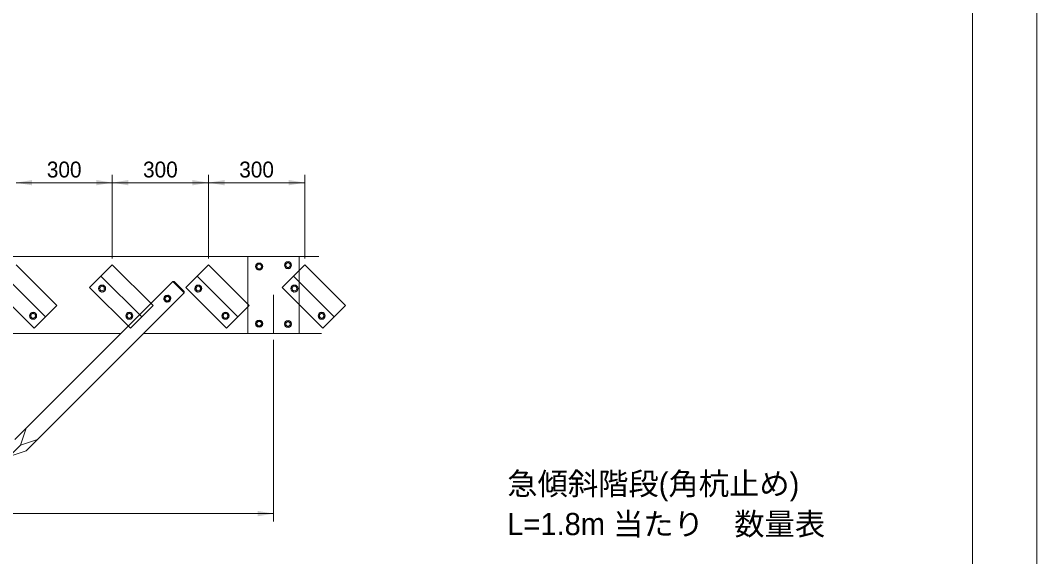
# Model space of a CAD drawing. Units: millimetres at full size, sheet at 1:20. Extents: x 0 to 8400, y 0 to 5940.
# Drawn here: x 5230 to 8400, y 2478 to 4151 of the extents above; entities that cross this region are included whole.
import ezdxf
from ezdxf.enums import TextEntityAlignment as Align

# ---------------------------------------------------------------- set-up
doc = ezdxf.new("R2010")
doc.units = ezdxf.units.MM
doc.header["$LTSCALE"] = 20
doc.linetypes.add('DASHED_SPACED', pattern=[12, 6, -6])
for name, color, linetype, lineweight in [('0_2', 7, 'Continuous', 13), ('側板', 7, 'Continuous', 18), ('図面枠-A3', 7, 'Continuous', 20), ('寸法', 7, 'Continuous', 13), ('破線', 7, 'DASHED_SPACED', 9), ('角杭', 7, 'Continuous', 18), ('金物', 7, 'Continuous', 18)]:
    doc.layers.add(name, color=color, linetype=linetype, lineweight=lineweight)
doc.layers.add('文字', color=7, linetype='Continuous')
doc.styles.add('ＭＳ Ｐゴシック', font='')
doc.styles.get('ＭＳ Ｐゴシック').set_extended_font_data('MS PGothic')

# ---------------------------------------------------------------- blocks, each defined once
blk = doc.blocks.new('filled_arrow')
at = {"color": 0, "linetype": 'Continuous', "lineweight": -2}
blk.add_solid([(7.5, 1.25), (0, 0), (7.5, -1.25)], dxfattribs=at)

msp = doc.modelspace()

# ---------------------------------------------------------------- linework, layer by layer
at = {"layer": '0_2'}
msp.add_lwpolyline([(0.04, 0.03), (0.04, 5939.97), (8399.96, 5939.97), (8399.96, 0.03)], close=True, dxfattribs=at)
at = {"layer": '側板'}
for p, q in [((4220.11, 3414.24), (6161.41, 3414.24)), ((5940.11, 3174.24), (5940.11, 3414.24)), ((6100.11, 3174.24), (6100.11, 3414.24)), ((5544.74, 3174.24), (5012.82, 3174.24)), ((6169.79, 3174.24), (5615.45, 3174.24))]:
    msp.add_line(p, q, dxfattribs=at)
at = {"layer": '図面枠-A3'}
msp.add_lwpolyline([(200, 200), (8200, 200), (8200, 5740), (200, 5740)], close=True, dxfattribs=at)
at = {"layer": '寸法'}
for p, q in [((5517.08, 3408.33), (5517.08, 3669.44)), ((5517.08, 3408.33), (5517.08, 3669.44)), ((5817.08, 3408.33), (5817.08, 3669.44)), ((5817.08, 3408.33), (5817.08, 3669.44)), ((6117.08, 3408.33), (6117.08, 3669.44)), ((5217.08, 3644.44), (5517.08, 3644.44)), ((5517.08, 3644.44), (5817.08, 3644.44)), ((5817.08, 3644.44), (6117.08, 3644.44)), ((6020.11, 3154.24), (6020.11, 2586.96)), ((4220.11, 2611.96), (6020.11, 2611.96))]:
    msp.add_line(p, q, dxfattribs=at)
at = {"layer": '破線'}
msp.add_line((6020.11, 3174.24), (6020.11, 3414.24), dxfattribs=at)
at = {"layer": '角杭', "lineweight": 13}
for p, q in [((5213.46, 2842.96), (5706.32, 3335.81)), ((5706.32, 3335.81), (5741.67, 3300.46)), ((5706.32, 3335.81), (5710.56, 3335.81)), ((5710.56, 3335.81), (5741.67, 3304.7)), ((5741.67, 3300.46), (5248.82, 2807.6)), ((5741.67, 3300.46), (5741.67, 3304.7)), ((5231.14, 2825.28), (5248.82, 2878.31)), ((5195.79, 2789.92), (5231.14, 2825.28)), ((5231.14, 2825.28), (5284.17, 2842.96)), ((5195.79, 2789.92), (5248.82, 2807.6))]:
    msp.add_line(p, q, dxfattribs=at)
msp.add_lwpolyline([(5691.23, 3292.44), (5681.57, 3289.85), (5678.98, 3280.19), (5686.05, 3273.12), (5695.71, 3275.71), (5698.3, 3285.37)], close=True, dxfattribs=at)
msp.add_circle((5688.64, 3282.78), 10, dxfattribs=at)
at = {"layer": '金物'}
for p, q in [((5217.08, 3388.33), (5344.36, 3261.05)), ((5446.37, 3317.62), (5517.08, 3388.33)), ((5517.08, 3388.33), (5644.36, 3261.05)), ((5746.37, 3317.62), (5817.08, 3388.33)), ((5817.08, 3388.33), (5944.36, 3261.05)), ((6046.37, 3317.62), (6117.08, 3388.33)), ((6117.08, 3388.33), (6244.36, 3261.05)), ((5309, 3225.7), (5181.72, 3352.98)), ((5609, 3225.7), (5481.72, 3352.98)), ((5909, 3225.7), (5781.72, 3352.98)), ((6209, 3225.7), (6081.72, 3352.98)), ((5273.65, 3190.34), (5146.37, 3317.62)), ((5573.65, 3190.34), (5446.37, 3317.62)), ((5873.65, 3190.34), (5746.37, 3317.62)), ((6173.65, 3190.34), (6046.37, 3317.62)), ((5344.36, 3261.05), (5273.65, 3190.34)), ((5644.36, 3261.05), (5573.65, 3190.34)), ((5944.36, 3261.05), (5873.65, 3190.34)), ((6244.36, 3261.05), (6173.65, 3190.34))]:
    msp.add_line(p, q, dxfattribs=at)
for points in [[(5969.61, 3392.3), (5964.11, 3382.78), (5969.61, 3373.25), (5980.61, 3373.25), (5986.11, 3382.78), (5980.61, 3392.3)], [(6059.61, 3396.59), (6054.11, 3387.06), (6059.61, 3377.53), (6070.61, 3377.53), (6076.11, 3387.06), (6070.61, 3396.59)], [(5476.83, 3321.16), (5474.92, 3310.32), (5483.35, 3303.25), (5493.68, 3307.02), (5495.59, 3317.85), (5487.17, 3324.92)], [(5776.83, 3321.16), (5774.92, 3310.32), (5783.35, 3303.25), (5793.68, 3307.02), (5795.59, 3317.85), (5787.17, 3324.92)], [(6076.83, 3321.16), (6074.92, 3310.32), (6083.35, 3303.25), (6093.68, 3307.02), (6095.59, 3317.85), (6087.17, 3324.92)], [(5691.49, 3293.4), (5680.86, 3290.56), (5678.01, 3279.93), (5685.79, 3272.15), (5696.42, 3275), (5699.26, 3285.62)], [(5264.61, 3238.76), (5259.11, 3229.23), (5264.61, 3219.71), (5275.61, 3219.71), (5281.11, 3229.23), (5275.61, 3238.76)], [(5564.61, 3238.76), (5559.11, 3229.23), (5564.61, 3219.71), (5575.61, 3219.71), (5581.11, 3229.23), (5575.61, 3238.76)], [(5864.61, 3238.76), (5859.11, 3229.23), (5864.61, 3219.71), (5875.61, 3219.71), (5881.11, 3229.23), (5875.61, 3238.76)], [(6164.61, 3238.76), (6159.11, 3229.23), (6164.61, 3219.71), (6175.61, 3219.71), (6181.11, 3229.23), (6175.61, 3238.76)], [(5969.61, 3214.14), (5964.11, 3204.61), (5969.61, 3195.09), (5980.61, 3195.09), (5986.11, 3204.61), (5980.61, 3214.14)], [(6059.61, 3213.07), (6054.11, 3203.54), (6059.61, 3194.02), (6070.61, 3194.02), (6076.11, 3203.54), (6070.61, 3213.07)]]:
    msp.add_lwpolyline(points, close=True, dxfattribs=at)
for centre, radius in [((5975.11, 3382.78), 11), ((6065.11, 3387.06), 11), ((6065.11, 3387.06), 7), ((5975.11, 3382.78), 7), ((5485.26, 3314.09), 11), ((5485.26, 3314.09), 7), ((5785.26, 3314.09), 11), ((5785.26, 3314.09), 7), ((6085.26, 3314.09), 11), ((6085.26, 3314.09), 7), ((5688.64, 3282.78), 11), ((5688.64, 3282.78), 7), ((5270.11, 3229.23), 11), ((5270.11, 3229.23), 7), ((5570.11, 3229.23), 11), ((5570.11, 3229.23), 7), ((5870.11, 3229.23), 11), ((5870.11, 3229.23), 7), ((6170.11, 3229.23), 11), ((6170.11, 3229.23), 7), ((5975.11, 3204.61), 11), ((5975.11, 3204.61), 7), ((6065.11, 3203.54), 11), ((6065.11, 3203.54), 7)]:
    msp.add_circle(centre, radius, dxfattribs=at)

# ---------------------------------------------------------------- block references
at = {"layer": '寸法', "xscale": 6.67, "yscale": 6.67}
for p in [(5217.08, 3644.44), (5517.08, 3644.44), (5817.08, 3644.44)]:
    msp.add_blockref('filled_arrow', p, dxfattribs=at)
at = {"layer": '寸法', "xscale": 6.67, "yscale": 6.67, "rotation": 180}
for p in [(5517.08, 3644.44), (5817.08, 3644.44), (6117.08, 3644.44), (6020.11, 2611.96)]:
    msp.add_blockref('filled_arrow', p, dxfattribs=at)

# ---------------------------------------------------------------- texts
at = {"layer": '寸法', "style": 'ＭＳ Ｐゴシック'}
for p in [(5367.08, 3685.44), (5667.08, 3685.44), (5967.08, 3685.44)]:
    msp.add_text('300', height=49.49, dxfattribs=at).set_placement(p, align=Align.MIDDLE_CENTER)
at = {"layer": '文字', "style": 'ＭＳ Ｐゴシック'}
for s, p in [('急傾斜階段(角杭止め)', (6748.81, 2649.82)), ('L=1.8m 当たり\u3000数量表', (6748.81, 2524.05))]:
    msp.add_text(s, height=69.28, dxfattribs=at).set_placement(p, align=Align.BOTTOM_LEFT)

doc.saveas('drawing.dxf')
